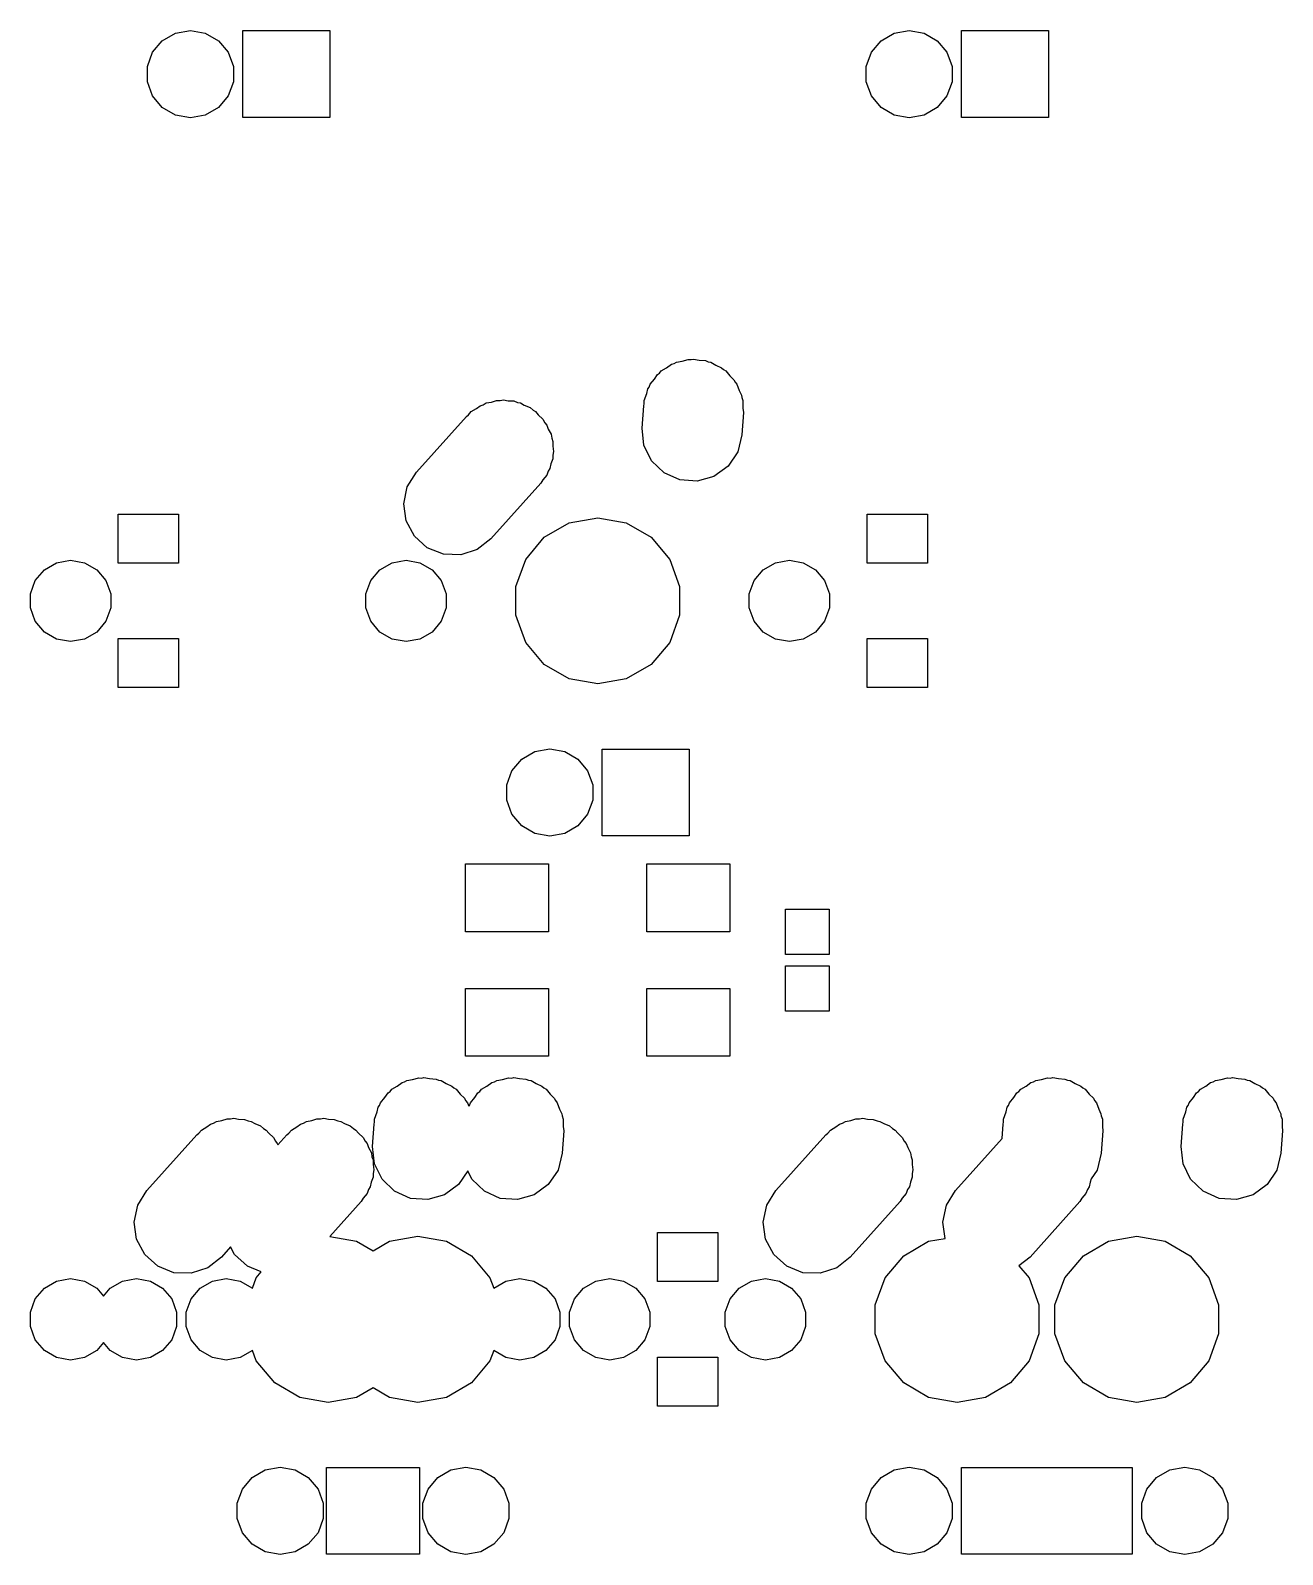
# Model space of a CAD drawing. Extents: x 50 to 349, y -142 to -48.
# Drawn here: x 256.43 to 289.61, y -139.59 to -99.17 of the extents above; entities that cross this region are included whole.
import ezdxf

# ---------------------------------------------------------------- set-up
doc = ezdxf.new("R2010")
doc.units = 0
doc.header["$MEASUREMENT"] = 0
doc.layers.add('BLACK', color=7, linetype='CONTINUOUS')

msp = doc.modelspace()

# ---------------------------------------------------------------- linework, layer by layer
at = {"layer": 'Black'}
for p, q in [((259.924, -99.4438), (260.272, -99.2429)), ((260.272, -99.2429), (260.667, -99.1731)), ((260.667, -99.1731), (261.063, -99.2429)), ((261.063, -99.2429), (261.411, -99.4438)), ((262.055, -101.483), (262.055, -99.1775)), ((262.055, -99.1775), (264.36, -99.1775)), ((264.36, -99.1775), (264.36, -101.483)), ((278.974, -99.4438), (279.322, -99.2429)), ((279.322, -99.2429), (279.717, -99.1731)), ((279.717, -99.1731), (280.113, -99.2429)), ((280.113, -99.2429), (280.461, -99.4438)), ((281.105, -101.483), (281.105, -99.1775)), ((281.105, -99.1775), (283.41, -99.1775)), ((283.41, -99.1775), (283.41, -101.483)), ((259.528, -100.129), (259.666, -99.7515)), ((259.666, -99.7515), (259.924, -99.4438)), ((261.411, -99.4438), (261.669, -99.7515)), ((261.669, -99.7515), (261.807, -100.129)), ((278.578, -100.129), (278.716, -99.7515)), ((278.716, -99.7515), (278.974, -99.4438)), ((280.461, -99.4438), (280.719, -99.7515)), ((280.719, -99.7515), (280.857, -100.129)), ((259.528, -100.531), (259.528, -100.129)), ((261.807, -100.129), (261.807, -100.531)), ((278.578, -100.531), (278.578, -100.129)), ((280.857, -100.129), (280.857, -100.531)), ((259.666, -100.908), (259.528, -100.531)), ((261.807, -100.531), (261.669, -100.908)), ((278.716, -100.908), (278.578, -100.531)), ((280.857, -100.531), (280.719, -100.908)), ((259.924, -101.216), (259.666, -100.908)), ((261.669, -100.908), (261.411, -101.216)), ((278.974, -101.216), (278.716, -100.908)), ((280.719, -100.908), (280.461, -101.216)), ((260.272, -101.417), (259.924, -101.216)), ((260.667, -101.487), (260.272, -101.417)), ((261.063, -101.417), (260.667, -101.487)), ((261.411, -101.216), (261.063, -101.417)), ((279.322, -101.417), (278.974, -101.216)), ((279.717, -101.487), (279.322, -101.417)), ((280.113, -101.417), (279.717, -101.487)), ((280.461, -101.216), (280.113, -101.417)), ((264.36, -101.483), (262.055, -101.483)), ((283.41, -101.483), (281.105, -101.483)), ((273.699, -107.943), (273.863, -107.896)), ((273.863, -107.896), (273.938, -107.901)), ((273.938, -107.901), (274.002, -107.89)), ((274.002, -107.89), (274.151, -107.916)), ((272.966, -108.417), (273.049, -108.294)), ((273.049, -108.294), (273.101, -108.256)), ((273.101, -108.256), (273.148, -108.201)), ((273.148, -108.201), (273.29, -108.119)), ((273.29, -108.119), (273.421, -108.023)), ((273.421, -108.023), (273.489, -108.004)), ((273.489, -108.004), (273.548, -107.97)), ((273.548, -107.97), (273.699, -107.943)), ((274.151, -107.916), (274.322, -107.928)), ((274.322, -107.928), (274.391, -107.958)), ((274.391, -107.958), (274.457, -107.97)), ((274.457, -107.97), (274.591, -108.047)), ((274.591, -108.047), (274.743, -108.115)), ((274.743, -108.115), (274.795, -108.165)), ((274.795, -108.165), (274.857, -108.201)), ((274.857, -108.201), (274.963, -108.327)), ((272.761, -108.802), (272.792, -108.676)), ((272.792, -108.676), (272.824, -108.629)), ((272.824, -108.629), (272.851, -108.555)), ((272.851, -108.555), (272.966, -108.417)), ((274.963, -108.327), (275.074, -108.434)), ((275.074, -108.434), (275.104, -108.495)), ((275.104, -108.495), (275.154, -108.555)), ((275.154, -108.555), (275.216, -108.724)), ((268.344, -109.125), (268.423, -109.099)), ((268.423, -109.099), (268.508, -109.05)), ((268.508, -109.05), (268.648, -109.025)), ((268.648, -109.025), (268.782, -108.982)), ((268.782, -108.982), (268.878, -108.985)), ((268.878, -108.985), (268.962, -108.97)), ((268.962, -108.97), (269.086, -108.992)), ((269.086, -108.992), (269.242, -108.997)), ((269.242, -108.997), (269.34, -109.037)), ((269.34, -109.037), (269.417, -109.05)), ((269.417, -109.05), (269.517, -109.108)), ((269.517, -109.108), (269.669, -109.169)), ((272.681, -109.123), (272.693, -109.076)), ((272.693, -108.989), (272.761, -108.802)), ((272.693, -109.076), (272.693, -108.989)), ((275.216, -108.724), (275.276, -108.847)), ((275.276, -108.847), (275.283, -108.907)), ((275.283, -108.907), (275.312, -108.989)), ((275.312, -108.989), (275.312, -109.188)), ((266.66, -110.882), (267.982, -109.409)), ((267.982, -109.409), (268.036, -109.366)), ((268.036, -109.366), (268.108, -109.281)), ((268.108, -109.281), (268.248, -109.2)), ((268.248, -109.2), (268.344, -109.125)), ((269.669, -109.169), (269.752, -109.243)), ((269.752, -109.243), (269.817, -109.281)), ((269.817, -109.281), (269.889, -109.366)), ((269.889, -109.366), (270.011, -109.476)), ((270.011, -109.476), (270.064, -109.575)), ((272.64, -109.715), (272.681, -109.123)), ((275.325, -109.305), (275.284, -109.897)), ((275.312, -109.188), (275.325, -109.305)), ((270.064, -109.575), (270.114, -109.635)), ((270.114, -109.635), (270.154, -109.743)), ((270.154, -109.743), (270.228, -109.882)), ((270.228, -109.882), (270.243, -109.988)), ((272.689, -110.173), (272.64, -109.715)), ((275.284, -109.897), (275.173, -110.344)), ((270.243, -109.988), (270.272, -110.069)), ((270.272, -110.069), (270.272, -110.195)), ((270.272, -110.195), (270.293, -110.337)), ((272.891, -110.586), (272.689, -110.173)), ((270.224, -110.665), (270.198, -110.788)), ((270.272, -110.531), (270.224, -110.665)), ((270.293, -110.337), (270.272, -110.434)), ((270.272, -110.434), (270.272, -110.531)), ((273.222, -110.905), (272.891, -110.586)), ((274.916, -110.726), (274.544, -110.997)), ((275.173, -110.344), (274.916, -110.726)), ((266.417, -111.272), (266.66, -110.882)), ((270.01, -111.09), (269.955, -111.178)), ((270.114, -110.965), (270.01, -111.09)), ((270.152, -110.861), (270.114, -110.965)), ((270.198, -110.788), (270.152, -110.861)), ((273.643, -111.092), (273.222, -110.905)), ((274.102, -111.124), (273.643, -111.092)), ((274.544, -110.997), (274.102, -111.124)), ((266.322, -111.723), (266.417, -111.272)), ((269.955, -111.178), (268.633, -112.651)), ((266.387, -112.178), (266.322, -111.723)), ((258.756, -113.3), (258.756, -112)), ((258.756, -112), (260.356, -112)), ((260.356, -112), (260.356, -113.3)), ((266.604, -112.584), (266.387, -112.178)), ((270.047, -112.613), (270.709, -112.231)), ((270.709, -112.231), (271.462, -112.098)), ((271.462, -112.098), (272.216, -112.231)), ((272.216, -112.231), (272.878, -112.613)), ((278.6, -113.3), (278.6, -112)), ((278.6, -112), (280.2, -112)), ((280.2, -112), (280.2, -113.3)), ((266.946, -112.891), (266.604, -112.584)), ((268.633, -112.651), (268.271, -112.935)), ((269.555, -113.199), (270.047, -112.613)), ((272.878, -112.613), (273.37, -113.199)), ((267.373, -113.063), (266.946, -112.891)), ((267.833, -113.078), (267.373, -113.063)), ((268.271, -112.935), (267.833, -113.078)), ((256.558, -113.76), (256.799, -113.473)), ((256.799, -113.473), (257.123, -113.286)), ((257.123, -113.286), (257.493, -113.221)), ((257.493, -113.221), (257.862, -113.286)), ((257.862, -113.286), (258.186, -113.473)), ((258.186, -113.473), (258.427, -113.76)), ((260.356, -113.3), (258.756, -113.3)), ((265.448, -113.76), (265.689, -113.473)), ((265.689, -113.473), (266.013, -113.286)), ((266.013, -113.286), (266.382, -113.221)), ((266.382, -113.221), (266.752, -113.286)), ((266.752, -113.286), (267.076, -113.473)), ((267.076, -113.473), (267.317, -113.76)), ((269.294, -113.918), (269.555, -113.199)), ((273.37, -113.199), (273.631, -113.918)), ((275.608, -113.76), (275.849, -113.473)), ((275.849, -113.473), (276.173, -113.286)), ((276.173, -113.286), (276.542, -113.221)), ((276.542, -113.221), (276.912, -113.286)), ((276.912, -113.286), (277.236, -113.473)), ((277.236, -113.473), (277.477, -113.76)), ((280.2, -113.3), (278.6, -113.3)), ((256.43, -114.113), (256.558, -113.76)), ((258.427, -113.76), (258.555, -114.113)), ((265.32, -114.113), (265.448, -113.76)), ((267.317, -113.76), (267.445, -114.113)), ((269.294, -114.682), (269.294, -113.918)), ((273.631, -113.918), (273.631, -114.682)), ((275.48, -114.113), (275.608, -113.76)), ((277.477, -113.76), (277.605, -114.113)), ((256.43, -114.487), (256.43, -114.113)), ((258.555, -114.113), (258.555, -114.487)), ((265.32, -114.487), (265.32, -114.113)), ((267.445, -114.113), (267.445, -114.487)), ((275.48, -114.487), (275.48, -114.113)), ((277.605, -114.113), (277.605, -114.487)), ((256.558, -114.84), (256.43, -114.487)), ((258.555, -114.487), (258.427, -114.84)), ((265.448, -114.84), (265.32, -114.487)), ((267.445, -114.487), (267.317, -114.84)), ((269.555, -115.401), (269.294, -114.682)), ((273.631, -114.682), (273.37, -115.401)), ((275.608, -114.84), (275.48, -114.487)), ((277.605, -114.487), (277.477, -114.84)), ((256.799, -115.127), (256.558, -114.84)), ((257.123, -115.314), (256.799, -115.127)), ((258.186, -115.127), (257.862, -115.314)), ((258.427, -114.84), (258.186, -115.127)), ((265.689, -115.127), (265.448, -114.84)), ((266.013, -115.314), (265.689, -115.127)), ((267.076, -115.127), (266.752, -115.314)), ((267.317, -114.84), (267.076, -115.127)), ((275.849, -115.127), (275.608, -114.84)), ((276.173, -115.314), (275.849, -115.127)), ((277.236, -115.127), (276.912, -115.314)), ((277.477, -114.84), (277.236, -115.127)), ((257.493, -115.379), (257.123, -115.314)), ((257.862, -115.314), (257.493, -115.379)), ((258.756, -116.6), (258.756, -115.3)), ((258.756, -115.3), (260.356, -115.3)), ((260.356, -115.3), (260.356, -116.6)), ((266.382, -115.379), (266.013, -115.314)), ((266.752, -115.314), (266.382, -115.379)), ((270.047, -115.987), (269.555, -115.401)), ((273.37, -115.401), (272.878, -115.987)), ((276.542, -115.379), (276.173, -115.314)), ((276.912, -115.314), (276.542, -115.379)), ((278.6, -116.6), (278.6, -115.3)), ((278.6, -115.3), (280.2, -115.3)), ((280.2, -115.3), (280.2, -116.6)), ((270.709, -116.369), (270.047, -115.987)), ((272.878, -115.987), (272.216, -116.369)), ((271.462, -116.502), (270.709, -116.369)), ((272.216, -116.369), (271.462, -116.502)), ((260.356, -116.6), (258.756, -116.6)), ((280.2, -116.6), (278.6, -116.6)), ((269.449, -118.494), (269.797, -118.293)), ((269.797, -118.293), (270.192, -118.223)), ((270.192, -118.223), (270.588, -118.293)), ((270.588, -118.293), (270.936, -118.494)), ((271.58, -120.532), (271.58, -118.227)), ((271.58, -118.227), (273.885, -118.227)), ((273.885, -118.227), (273.885, -120.532)), ((269.053, -119.179), (269.191, -118.802)), ((269.191, -118.802), (269.449, -118.494)), ((270.936, -118.494), (271.194, -118.802)), ((271.194, -118.802), (271.332, -119.179)), ((269.053, -119.581), (269.053, -119.179)), ((271.332, -119.179), (271.332, -119.581)), ((269.191, -119.958), (269.053, -119.581)), ((271.332, -119.581), (271.194, -119.958)), ((269.449, -120.266), (269.191, -119.958)), ((271.194, -119.958), (270.936, -120.266)), ((269.797, -120.467), (269.449, -120.266)), ((270.936, -120.266), (270.588, -120.467)), ((270.192, -120.537), (269.797, -120.467)), ((270.588, -120.467), (270.192, -120.537)), ((273.885, -120.532), (271.58, -120.532)), ((267.962, -123.075), (267.962, -121.275)), ((267.962, -121.275), (270.162, -121.275)), ((270.162, -121.275), (270.162, -123.075)), ((272.762, -123.075), (272.762, -121.275)), ((272.762, -121.275), (274.962, -121.275)), ((274.962, -121.275), (274.962, -123.075)), ((276.444, -123.675), (276.444, -122.475)), ((276.444, -122.475), (277.594, -122.475)), ((277.594, -122.475), (277.594, -123.675)), ((270.162, -123.075), (267.962, -123.075)), ((274.962, -123.075), (272.762, -123.075)), ((277.594, -123.675), (276.444, -123.675)), ((276.444, -125.175), (276.444, -123.975)), ((276.444, -123.975), (277.594, -123.975)), ((277.594, -123.975), (277.594, -125.175)), ((267.962, -126.375), (267.962, -124.575)), ((267.962, -124.575), (270.162, -124.575)), ((270.162, -124.575), (270.162, -126.375)), ((272.762, -126.375), (272.762, -124.575)), ((272.762, -124.575), (274.962, -124.575)), ((274.962, -124.575), (274.962, -126.375)), ((277.594, -125.175), (276.444, -125.175)), ((270.162, -126.375), (267.962, -126.375)), ((274.962, -126.375), (272.762, -126.375)), ((265.958, -127.306), (266.004, -127.251)), ((266.004, -127.251), (266.146, -127.169)), ((266.146, -127.169), (266.277, -127.073)), ((266.277, -127.073), (266.345, -127.054)), ((266.345, -127.054), (266.404, -127.02)), ((266.404, -127.02), (266.555, -126.993)), ((266.555, -126.993), (266.719, -126.946)), ((266.719, -126.946), (266.794, -126.951)), ((266.794, -126.951), (266.859, -126.94)), ((266.859, -126.94), (267.007, -126.966)), ((267.007, -126.966), (267.178, -126.978)), ((267.178, -126.978), (267.247, -127.008)), ((267.247, -127.008), (267.314, -127.02)), ((267.314, -127.02), (267.447, -127.097)), ((267.447, -127.097), (267.599, -127.165)), ((267.599, -127.165), (267.651, -127.215)), ((267.651, -127.215), (267.714, -127.251)), ((267.714, -127.251), (267.819, -127.377)), ((268.339, -127.306), (268.385, -127.251)), ((268.385, -127.251), (268.527, -127.169)), ((268.527, -127.169), (268.658, -127.073)), ((268.658, -127.073), (268.727, -127.054)), ((268.727, -127.054), (268.785, -127.02)), ((268.785, -127.02), (268.937, -126.993)), ((268.937, -126.993), (269.101, -126.946)), ((269.101, -126.946), (269.175, -126.951)), ((269.175, -126.951), (269.24, -126.94)), ((269.24, -126.94), (269.388, -126.966)), ((269.388, -126.966), (269.56, -126.978)), ((269.56, -126.978), (269.629, -127.008)), ((269.629, -127.008), (269.695, -127.02)), ((269.695, -127.02), (269.828, -127.097)), ((269.828, -127.097), (269.98, -127.165)), ((269.98, -127.165), (270.033, -127.215)), ((270.033, -127.215), (270.095, -127.251)), ((270.095, -127.251), (270.2, -127.377)), ((282.626, -127.306), (282.673, -127.251)), ((282.673, -127.251), (282.815, -127.169)), ((282.815, -127.169), (282.946, -127.073)), ((282.946, -127.073), (283.014, -127.054)), ((283.014, -127.054), (283.073, -127.02)), ((283.073, -127.02), (283.224, -126.993)), ((283.224, -126.993), (283.388, -126.946)), ((283.388, -126.946), (283.463, -126.951)), ((283.463, -126.951), (283.527, -126.94)), ((283.527, -126.94), (283.676, -126.966)), ((283.676, -126.966), (283.847, -126.978)), ((283.847, -126.978), (283.916, -127.008)), ((283.916, -127.008), (283.982, -127.02)), ((283.982, -127.02), (284.116, -127.097)), ((284.116, -127.097), (284.268, -127.165)), ((284.268, -127.165), (284.32, -127.215)), ((284.32, -127.215), (284.382, -127.251)), ((284.382, -127.251), (284.488, -127.377)), ((287.389, -127.306), (287.435, -127.251)), ((287.435, -127.251), (287.577, -127.169)), ((287.577, -127.169), (287.708, -127.073)), ((287.708, -127.073), (287.777, -127.054)), ((287.777, -127.054), (287.835, -127.02)), ((287.835, -127.02), (287.987, -126.993)), ((287.987, -126.993), (288.151, -126.946)), ((288.151, -126.946), (288.225, -126.951)), ((288.225, -126.951), (288.29, -126.94)), ((288.29, -126.94), (288.438, -126.966)), ((288.438, -126.966), (288.61, -126.978)), ((288.61, -126.978), (288.679, -127.008)), ((288.679, -127.008), (288.745, -127.02)), ((288.745, -127.02), (288.878, -127.097)), ((288.878, -127.097), (289.03, -127.165)), ((289.03, -127.165), (289.083, -127.215)), ((289.083, -127.215), (289.145, -127.251)), ((289.145, -127.251), (289.25, -127.377)), ((265.648, -127.726), (265.68, -127.679)), ((265.68, -127.679), (265.707, -127.605)), ((265.707, -127.605), (265.822, -127.467)), ((265.822, -127.467), (265.905, -127.344)), ((265.905, -127.344), (265.958, -127.306)), ((267.819, -127.377), (267.93, -127.484)), ((267.93, -127.484), (267.96, -127.545)), ((267.96, -127.545), (268.011, -127.605)), ((268.011, -127.605), (268.046, -127.702)), ((268.046, -127.702), (268.061, -127.679)), ((268.061, -127.679), (268.088, -127.605)), ((268.088, -127.605), (268.204, -127.467)), ((268.204, -127.467), (268.286, -127.344)), ((268.286, -127.344), (268.339, -127.306)), ((270.2, -127.377), (270.312, -127.484)), ((270.312, -127.484), (270.341, -127.545)), ((270.341, -127.545), (270.392, -127.605)), ((270.392, -127.605), (270.453, -127.774)), ((282.317, -127.726), (282.349, -127.679)), ((282.349, -127.679), (282.376, -127.605)), ((282.376, -127.605), (282.491, -127.467)), ((282.491, -127.467), (282.574, -127.344)), ((282.574, -127.344), (282.626, -127.306)), ((284.488, -127.377), (284.599, -127.484)), ((284.599, -127.484), (284.629, -127.545)), ((284.629, -127.545), (284.679, -127.605)), ((284.679, -127.605), (284.741, -127.774)), ((287.079, -127.726), (287.111, -127.679)), ((287.111, -127.679), (287.138, -127.605)), ((287.138, -127.605), (287.254, -127.467)), ((287.254, -127.467), (287.336, -127.344)), ((287.336, -127.344), (287.389, -127.306)), ((289.25, -127.377), (289.362, -127.484)), ((289.362, -127.484), (289.391, -127.545)), ((289.391, -127.545), (289.442, -127.605)), ((289.442, -127.605), (289.503, -127.774)), ((261.28, -128.149), (261.364, -128.1)), ((261.364, -128.1), (261.504, -128.075)), ((261.504, -128.075), (261.638, -128.032)), ((261.638, -128.032), (261.734, -128.035)), ((261.734, -128.035), (261.819, -128.02)), ((261.819, -128.02), (261.943, -128.042)), ((261.943, -128.042), (262.098, -128.047)), ((262.098, -128.047), (262.196, -128.087)), ((262.196, -128.087), (262.274, -128.1)), ((262.274, -128.1), (262.373, -128.158)), ((263.661, -128.149), (263.745, -128.1)), ((263.745, -128.1), (263.885, -128.075)), ((263.885, -128.075), (264.019, -128.032)), ((264.019, -128.032), (264.115, -128.035)), ((264.115, -128.035), (264.2, -128.02)), ((264.2, -128.02), (264.324, -128.042)), ((264.324, -128.042), (264.479, -128.047)), ((264.479, -128.047), (264.578, -128.087)), ((264.578, -128.087), (264.655, -128.1)), ((264.655, -128.1), (264.754, -128.158)), ((265.549, -128.039), (265.617, -127.852)), ((265.549, -128.126), (265.549, -128.039)), ((265.617, -127.852), (265.648, -127.726)), ((270.453, -127.774), (270.514, -127.897)), ((270.514, -127.897), (270.52, -127.957)), ((270.52, -127.957), (270.55, -128.039)), ((270.55, -128.039), (270.55, -128.238)), ((277.948, -128.149), (278.033, -128.1)), ((278.033, -128.1), (278.173, -128.075)), ((278.173, -128.075), (278.307, -128.032)), ((278.307, -128.032), (278.403, -128.035)), ((278.403, -128.035), (278.488, -128.02)), ((278.488, -128.02), (278.611, -128.042)), ((278.611, -128.042), (278.767, -128.047)), ((278.767, -128.047), (278.865, -128.087)), ((278.865, -128.087), (278.942, -128.1)), ((278.942, -128.1), (279.042, -128.158)), ((282.218, -128.039), (282.286, -127.852)), ((282.218, -128.126), (282.218, -128.039)), ((282.286, -127.852), (282.317, -127.726)), ((284.741, -127.774), (284.801, -127.897)), ((284.801, -127.897), (284.808, -127.957)), ((284.808, -127.957), (284.837, -128.039)), ((284.837, -128.039), (284.837, -128.238)), ((286.98, -128.039), (287.048, -127.852)), ((286.98, -128.126), (286.98, -128.039)), ((287.048, -127.852), (287.079, -127.726)), ((289.503, -127.774), (289.564, -127.897)), ((289.564, -127.897), (289.57, -127.957)), ((289.57, -127.957), (289.6, -128.039)), ((289.6, -128.039), (289.6, -128.238)), ((259.517, -129.932), (260.838, -128.459)), ((260.838, -128.459), (260.892, -128.416)), ((260.892, -128.416), (260.964, -128.331)), ((260.964, -128.331), (261.105, -128.25)), ((261.105, -128.25), (261.201, -128.175)), ((261.201, -128.175), (261.28, -128.149)), ((262.373, -128.158), (262.525, -128.219)), ((262.525, -128.219), (262.608, -128.293)), ((262.608, -128.293), (262.674, -128.331)), ((262.674, -128.331), (262.745, -128.416)), ((262.745, -128.416), (262.867, -128.526)), ((262.984, -128.721), (263.22, -128.459)), ((263.22, -128.459), (263.274, -128.416)), ((263.274, -128.416), (263.345, -128.331)), ((263.345, -128.331), (263.486, -128.25)), ((263.486, -128.25), (263.582, -128.175)), ((263.582, -128.175), (263.661, -128.149)), ((264.754, -128.158), (264.906, -128.219)), ((264.906, -128.219), (264.989, -128.293)), ((264.989, -128.293), (265.055, -128.331)), ((265.055, -128.331), (265.126, -128.416)), ((265.126, -128.416), (265.249, -128.526)), ((265.496, -128.765), (265.537, -128.173)), ((265.537, -128.173), (265.549, -128.126)), ((270.562, -128.355), (270.521, -128.947)), ((270.55, -128.238), (270.562, -128.355)), ((276.185, -129.932), (277.507, -128.459)), ((277.507, -128.459), (277.561, -128.416)), ((277.561, -128.416), (277.633, -128.331)), ((277.633, -128.331), (277.773, -128.25)), ((277.773, -128.25), (277.869, -128.175)), ((277.869, -128.175), (277.948, -128.149)), ((279.042, -128.158), (279.194, -128.219)), ((279.194, -128.219), (279.277, -128.293)), ((279.277, -128.293), (279.342, -128.331)), ((279.342, -128.331), (279.414, -128.416)), ((279.414, -128.416), (279.536, -128.526)), ((282.179, -128.559), (282.206, -128.173)), ((282.206, -128.173), (282.218, -128.126)), ((284.85, -128.355), (284.809, -128.947)), ((284.837, -128.238), (284.85, -128.355)), ((286.928, -128.765), (286.969, -128.173)), ((286.969, -128.173), (286.98, -128.126)), ((289.612, -128.355), (289.571, -128.947)), ((289.6, -128.238), (289.612, -128.355)), ((262.867, -128.526), (262.92, -128.625)), ((262.92, -128.625), (262.971, -128.685)), ((262.971, -128.685), (262.984, -128.721)), ((265.249, -128.526), (265.301, -128.625)), ((265.301, -128.625), (265.352, -128.685)), ((265.352, -128.685), (265.391, -128.793)), ((265.391, -128.793), (265.465, -128.932)), ((265.545, -129.223), (265.496, -128.765)), ((279.536, -128.526), (279.589, -128.625)), ((279.589, -128.625), (279.639, -128.685)), ((279.639, -128.685), (279.679, -128.793)), ((279.679, -128.793), (279.753, -128.932)), ((280.948, -129.932), (282.179, -128.559)), ((286.976, -129.223), (286.928, -128.765)), ((265.465, -128.932), (265.48, -129.038)), ((265.48, -129.038), (265.51, -129.119)), ((265.51, -129.119), (265.51, -129.245)), ((265.51, -129.245), (265.53, -129.387)), ((265.747, -129.636), (265.545, -129.223)), ((270.521, -128.947), (270.411, -129.394)), ((279.753, -128.932), (279.768, -129.038)), ((279.768, -129.038), (279.797, -129.119)), ((279.797, -129.119), (279.797, -129.245)), ((279.797, -129.245), (279.818, -129.387)), ((284.809, -128.947), (284.698, -129.394)), ((287.178, -129.636), (286.976, -129.223)), ((289.571, -128.947), (289.461, -129.394)), ((265.461, -129.715), (265.435, -129.838)), ((265.51, -129.581), (265.461, -129.715)), ((265.53, -129.387), (265.51, -129.484)), ((265.51, -129.484), (265.51, -129.581)), ((266.078, -129.955), (265.747, -129.636)), ((268.018, -129.411), (267.772, -129.776)), ((268.128, -129.636), (268.018, -129.411)), ((268.46, -129.955), (268.128, -129.636)), ((270.411, -129.394), (270.154, -129.776)), ((279.749, -129.715), (279.723, -129.838)), ((279.797, -129.581), (279.749, -129.715)), ((279.818, -129.387), (279.797, -129.484)), ((279.797, -129.484), (279.797, -129.581)), ((284.511, -129.715), (284.485, -129.838)), ((284.545, -129.621), (284.511, -129.715)), ((284.698, -129.394), (284.545, -129.621)), ((287.51, -129.955), (287.178, -129.636)), ((289.461, -129.394), (289.204, -129.776)), ((259.273, -130.322), (259.517, -129.932)), ((265.352, -130.015), (265.247, -130.14)), ((265.39, -129.911), (265.352, -130.015)), ((265.435, -129.838), (265.39, -129.911)), ((266.499, -130.142), (266.078, -129.955)), ((267.4, -130.047), (266.958, -130.174)), ((267.772, -129.776), (267.4, -130.047)), ((268.88, -130.142), (268.46, -129.955)), ((269.782, -130.047), (269.339, -130.174)), ((270.154, -129.776), (269.782, -130.047)), ((275.942, -130.322), (276.185, -129.932)), ((279.639, -130.015), (279.535, -130.14)), ((279.677, -129.911), (279.639, -130.015)), ((279.723, -129.838), (279.677, -129.911)), ((280.705, -130.322), (280.948, -129.932)), ((284.402, -130.015), (284.297, -130.14)), ((284.44, -129.911), (284.402, -130.015)), ((284.485, -129.838), (284.44, -129.911)), ((287.93, -130.142), (287.51, -129.955)), ((288.832, -130.047), (288.389, -130.174)), ((289.204, -129.776), (288.832, -130.047)), ((259.179, -130.773), (259.273, -130.322)), ((265.192, -130.228), (264.361, -131.155)), ((265.247, -130.14), (265.192, -130.228)), ((266.958, -130.174), (266.499, -130.142)), ((269.339, -130.174), (268.88, -130.142)), ((275.847, -130.773), (275.942, -130.322)), ((279.48, -130.228), (278.158, -131.701)), ((279.535, -130.14), (279.48, -130.228)), ((280.61, -130.773), (280.705, -130.322)), ((284.242, -130.228), (282.92, -131.701)), ((284.297, -130.14), (284.242, -130.228)), ((288.389, -130.174), (287.93, -130.142)), ((259.243, -131.228), (259.179, -130.773)), ((275.912, -131.228), (275.847, -130.773)), ((280.671, -131.203), (280.61, -130.773)), ((259.46, -131.634), (259.243, -131.228)), ((264.361, -131.155), (265.072, -131.281)), ((265.072, -131.281), (265.509, -131.533)), ((265.509, -131.533), (265.947, -131.281)), ((265.947, -131.281), (266.7, -131.148)), ((266.7, -131.148), (267.453, -131.281)), ((267.453, -131.281), (268.116, -131.663)), ((273.044, -132.35), (273.044, -131.05)), ((273.044, -131.05), (274.644, -131.05)), ((274.644, -131.05), (274.644, -132.35)), ((276.129, -131.634), (275.912, -131.228)), ((279.572, -131.663), (280.234, -131.281)), ((280.234, -131.281), (280.671, -131.203)), ((284.334, -131.663), (284.997, -131.281)), ((284.997, -131.281), (285.75, -131.148)), ((285.75, -131.148), (286.503, -131.281)), ((286.503, -131.281), (287.166, -131.663)), ((259.803, -131.941), (259.46, -131.634)), ((261.489, -131.701), (261.127, -131.985)), ((261.733, -131.43), (261.489, -131.701)), ((261.841, -131.634), (261.733, -131.43)), ((262.184, -131.941), (261.841, -131.634)), ((268.116, -131.663), (268.607, -132.249)), ((276.471, -131.941), (276.129, -131.634)), ((278.158, -131.701), (277.796, -131.985)), ((279.08, -132.249), (279.572, -131.663)), ((282.92, -131.701), (282.628, -131.931)), ((283.843, -132.249), (284.334, -131.663)), ((287.166, -131.663), (287.657, -132.249)), ((260.23, -132.113), (259.803, -131.941)), ((260.69, -132.128), (260.23, -132.113)), ((261.127, -131.985), (260.69, -132.128)), ((262.547, -132.087), (262.184, -131.941)), ((262.412, -132.249), (262.547, -132.087)), ((276.898, -132.113), (276.471, -131.941)), ((277.358, -132.128), (276.898, -132.113)), ((277.796, -131.985), (277.358, -132.128)), ((282.628, -131.931), (282.895, -132.249)), ((256.558, -132.81), (256.799, -132.523)), ((256.799, -132.523), (257.123, -132.336)), ((257.123, -132.336), (257.493, -132.271)), ((257.493, -132.271), (257.862, -132.336)), ((257.862, -132.336), (258.186, -132.523)), ((258.186, -132.523), (258.366, -132.737)), ((258.366, -132.737), (258.545, -132.523)), ((258.545, -132.523), (258.87, -132.336)), ((258.87, -132.336), (259.239, -132.271)), ((259.239, -132.271), (259.608, -132.336)), ((259.608, -132.336), (259.932, -132.523)), ((259.932, -132.523), (260.173, -132.81)), ((260.685, -132.81), (260.926, -132.523)), ((260.926, -132.523), (261.251, -132.336)), ((261.251, -132.336), (261.62, -132.271)), ((261.62, -132.271), (261.989, -132.336)), ((261.989, -132.336), (262.312, -132.522)), ((262.312, -132.522), (262.412, -132.249)), ((268.607, -132.249), (268.707, -132.522)), ((268.707, -132.522), (269.03, -132.336)), ((269.03, -132.336), (269.399, -132.271)), ((269.399, -132.271), (269.768, -132.336)), ((269.768, -132.336), (270.092, -132.523)), ((270.092, -132.523), (270.333, -132.81)), ((270.845, -132.81), (271.086, -132.523)), ((271.086, -132.523), (271.411, -132.336)), ((271.411, -132.336), (271.78, -132.271)), ((271.78, -132.271), (272.149, -132.336)), ((272.149, -132.336), (272.474, -132.523)), ((272.474, -132.523), (272.715, -132.81)), ((274.644, -132.35), (273.044, -132.35)), ((274.973, -132.81), (275.214, -132.523)), ((275.214, -132.523), (275.538, -132.336)), ((275.538, -132.336), (275.907, -132.271)), ((275.907, -132.271), (276.277, -132.336)), ((276.277, -132.336), (276.601, -132.523)), ((276.601, -132.523), (276.842, -132.81)), ((278.819, -132.968), (279.08, -132.249)), ((282.895, -132.249), (283.156, -132.968)), ((283.581, -132.968), (283.843, -132.249)), ((287.657, -132.249), (287.919, -132.968)), ((256.43, -133.163), (256.558, -132.81)), ((260.173, -132.81), (260.301, -133.163)), ((260.557, -133.163), (260.685, -132.81)), ((270.333, -132.81), (270.461, -133.163)), ((270.717, -133.163), (270.845, -132.81)), ((272.715, -132.81), (272.843, -133.163)), ((274.845, -133.163), (274.973, -132.81)), ((276.842, -132.81), (276.97, -133.163)), ((256.43, -133.537), (256.43, -133.163)), ((260.301, -133.163), (260.301, -133.537)), ((260.557, -133.537), (260.557, -133.163)), ((270.461, -133.163), (270.461, -133.537)), ((270.717, -133.537), (270.717, -133.163)), ((272.843, -133.163), (272.843, -133.537)), ((274.845, -133.537), (274.845, -133.163)), ((276.97, -133.163), (276.97, -133.537)), ((278.819, -133.732), (278.819, -132.968)), ((283.156, -132.968), (283.156, -133.732)), ((283.581, -133.732), (283.581, -132.968)), ((287.919, -132.968), (287.919, -133.732)), ((256.558, -133.89), (256.43, -133.537)), ((260.301, -133.537), (260.173, -133.89)), ((260.685, -133.89), (260.557, -133.537)), ((270.461, -133.537), (270.333, -133.89)), ((270.845, -133.89), (270.717, -133.537)), ((272.843, -133.537), (272.715, -133.89)), ((274.973, -133.89), (274.845, -133.537)), ((276.97, -133.537), (276.842, -133.89)), ((279.08, -134.451), (278.819, -133.732)), ((283.156, -133.732), (282.895, -134.451)), ((283.843, -134.451), (283.581, -133.732)), ((287.919, -133.732), (287.657, -134.451)), ((256.799, -134.177), (256.558, -133.89)), ((258.366, -133.963), (258.186, -134.177)), ((258.545, -134.177), (258.366, -133.963)), ((260.173, -133.89), (259.932, -134.177)), ((260.926, -134.177), (260.685, -133.89)), ((270.333, -133.89), (270.092, -134.177)), ((271.086, -134.177), (270.845, -133.89)), ((272.715, -133.89), (272.474, -134.177)), ((275.214, -134.177), (274.973, -133.89)), ((276.842, -133.89), (276.601, -134.177)), ((257.123, -134.364), (256.799, -134.177)), ((257.493, -134.429), (257.123, -134.364)), ((257.862, -134.364), (257.493, -134.429)), ((258.186, -134.177), (257.862, -134.364)), ((258.87, -134.364), (258.545, -134.177)), ((259.239, -134.429), (258.87, -134.364)), ((259.608, -134.364), (259.239, -134.429)), ((259.932, -134.177), (259.608, -134.364)), ((261.251, -134.364), (260.926, -134.177)), ((261.62, -134.429), (261.251, -134.364)), ((261.989, -134.364), (261.62, -134.429)), ((262.312, -134.178), (261.989, -134.364)), ((262.412, -134.451), (262.312, -134.178)), ((262.903, -135.037), (262.412, -134.451)), ((268.607, -134.451), (268.116, -135.037)), ((268.707, -134.178), (268.607, -134.451)), ((269.03, -134.364), (268.707, -134.178)), ((269.399, -134.429), (269.03, -134.364)), ((269.768, -134.364), (269.399, -134.429)), ((270.092, -134.177), (269.768, -134.364)), ((271.411, -134.364), (271.086, -134.177)), ((271.78, -134.429), (271.411, -134.364)), ((272.149, -134.364), (271.78, -134.429)), ((272.474, -134.177), (272.149, -134.364)), ((273.044, -135.65), (273.044, -134.35)), ((273.044, -134.35), (274.644, -134.35)), ((274.644, -134.35), (274.644, -135.65)), ((275.538, -134.364), (275.214, -134.177)), ((275.907, -134.429), (275.538, -134.364)), ((276.277, -134.364), (275.907, -134.429)), ((276.601, -134.177), (276.277, -134.364)), ((279.572, -135.037), (279.08, -134.451)), ((282.895, -134.451), (282.403, -135.037)), ((284.334, -135.037), (283.843, -134.451)), ((287.657, -134.451), (287.166, -135.037)), ((263.566, -135.419), (262.903, -135.037)), ((265.509, -135.167), (265.072, -135.419)), ((265.947, -135.419), (265.509, -135.167)), ((268.116, -135.037), (267.453, -135.419)), ((280.234, -135.419), (279.572, -135.037)), ((282.403, -135.037), (281.741, -135.419)), ((284.997, -135.419), (284.334, -135.037)), ((287.166, -135.037), (286.503, -135.419)), ((264.319, -135.552), (263.566, -135.419)), ((265.072, -135.419), (264.319, -135.552)), ((266.7, -135.552), (265.947, -135.419)), ((267.453, -135.419), (266.7, -135.552)), ((274.644, -135.65), (273.044, -135.65)), ((280.988, -135.552), (280.234, -135.419)), ((281.741, -135.419), (280.988, -135.552)), ((285.75, -135.552), (284.997, -135.419)), ((286.503, -135.419), (285.75, -135.552)), ((262.305, -137.544), (262.653, -137.343)), ((262.653, -137.343), (263.049, -137.273)), ((263.049, -137.273), (263.444, -137.343)), ((263.444, -137.343), (263.792, -137.544)), ((264.277, -137.278), (266.582, -137.278)), ((264.277, -139.582), (264.277, -137.278)), ((266.582, -137.278), (266.741, -137.278)), ((266.741, -137.278), (266.741, -139.582)), ((267.226, -137.544), (267.574, -137.343)), ((267.574, -137.343), (267.97, -137.273)), ((267.97, -137.273), (268.366, -137.343)), ((268.366, -137.343), (268.714, -137.544)), ((278.974, -137.544), (279.322, -137.343)), ((279.322, -137.343), (279.717, -137.273)), ((279.717, -137.273), (280.113, -137.343)), ((280.113, -137.343), (280.461, -137.544)), ((281.105, -137.278), (283.41, -137.278)), ((281.105, -139.582), (281.105, -137.278)), ((283.41, -137.278), (285.632, -137.278)), ((285.632, -137.278), (285.632, -139.582)), ((286.276, -137.544), (286.624, -137.343)), ((286.624, -137.343), (287.02, -137.273)), ((287.02, -137.273), (287.416, -137.343)), ((287.416, -137.343), (287.764, -137.544)), ((262.047, -137.852), (262.305, -137.544)), ((263.792, -137.544), (264.051, -137.852)), ((266.968, -137.852), (267.226, -137.544)), ((268.714, -137.544), (268.972, -137.852)), ((278.716, -137.852), (278.974, -137.544)), ((280.461, -137.544), (280.719, -137.852)), ((286.018, -137.852), (286.276, -137.544)), ((287.764, -137.544), (288.022, -137.852)), ((261.909, -138.229), (262.047, -137.852)), ((264.051, -137.852), (264.188, -138.229)), ((266.831, -138.229), (266.968, -137.852)), ((268.972, -137.852), (269.109, -138.229)), ((278.578, -138.229), (278.716, -137.852)), ((280.719, -137.852), (280.857, -138.229)), ((285.881, -138.229), (286.018, -137.852)), ((288.022, -137.852), (288.159, -138.229)), ((261.909, -138.631), (261.909, -138.229)), ((264.188, -138.229), (264.188, -138.631)), ((266.831, -138.631), (266.831, -138.229)), ((269.109, -138.229), (269.109, -138.631)), ((278.578, -138.631), (278.578, -138.229)), ((280.857, -138.229), (280.857, -138.631)), ((285.881, -138.631), (285.881, -138.229)), ((288.159, -138.229), (288.159, -138.631)), ((262.047, -139.008), (261.909, -138.631)), ((262.305, -139.316), (262.047, -139.008)), ((264.051, -139.008), (263.792, -139.316)), ((264.188, -138.631), (264.051, -139.008)), ((266.968, -139.008), (266.831, -138.631)), ((267.226, -139.316), (266.968, -139.008)), ((268.972, -139.008), (268.714, -139.316)), ((269.109, -138.631), (268.972, -139.008)), ((278.716, -139.008), (278.578, -138.631)), ((278.974, -139.316), (278.716, -139.008)), ((280.719, -139.008), (280.461, -139.316)), ((280.857, -138.631), (280.719, -139.008)), ((286.018, -139.008), (285.881, -138.631)), ((286.276, -139.316), (286.018, -139.008)), ((288.022, -139.008), (287.764, -139.316)), ((288.159, -138.631), (288.022, -139.008)), ((262.653, -139.517), (262.305, -139.316)), ((263.792, -139.316), (263.444, -139.517)), ((267.574, -139.517), (267.226, -139.316)), ((268.714, -139.316), (268.366, -139.517)), ((279.322, -139.517), (278.974, -139.316)), ((280.461, -139.316), (280.113, -139.517)), ((286.624, -139.517), (286.276, -139.316)), ((287.764, -139.316), (287.416, -139.517)), ((263.049, -139.587), (262.653, -139.517)), ((263.444, -139.517), (263.049, -139.587)), ((264.436, -139.582), (264.277, -139.582)), ((266.582, -139.582), (264.436, -139.582)), ((266.741, -139.582), (266.582, -139.582)), ((267.97, -139.587), (267.574, -139.517)), ((268.366, -139.517), (267.97, -139.587)), ((279.717, -139.587), (279.322, -139.517)), ((280.113, -139.517), (279.717, -139.587)), ((283.327, -139.582), (281.105, -139.582)), ((285.632, -139.582), (283.327, -139.582)), ((287.02, -139.587), (286.624, -139.517)), ((287.416, -139.517), (287.02, -139.587))]:
    msp.add_line(p, q, dxfattribs=at)

doc.saveas('drawing.dxf')
